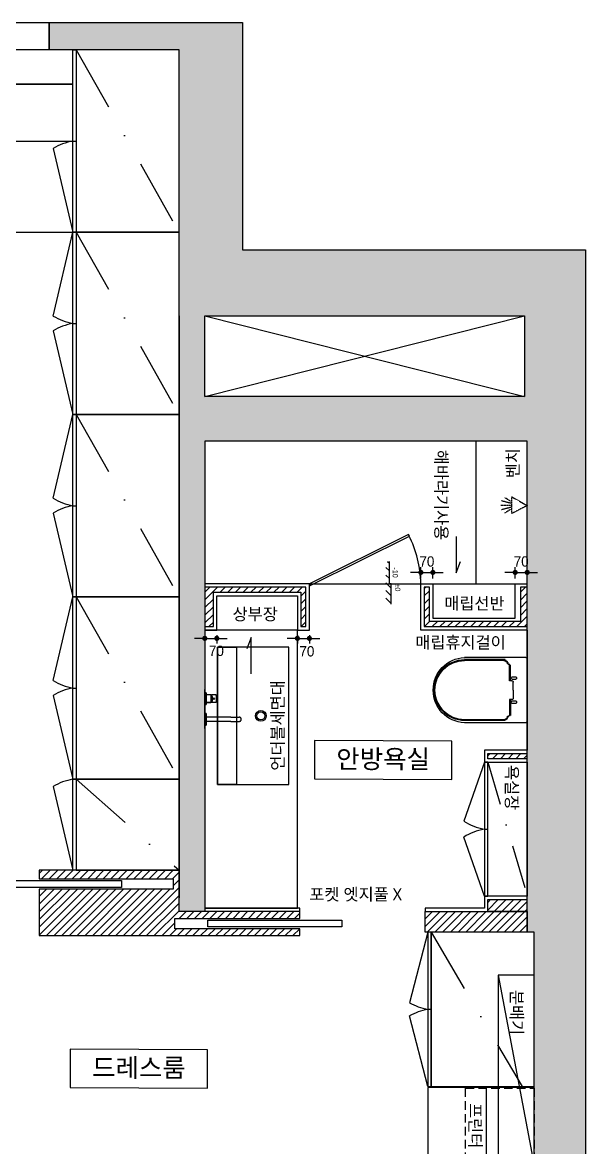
# Model space of a CAD drawing. Header units: millimetres. Extents: x -41292 to 298682, y -22072 to 33155.
# Drawn here: x 34817 to 38100, y 23847 to 30402 of the extents above; entities that cross this region are included whole.
import ezdxf
from ezdxf.enums import TextEntityAlignment as Align

# ---------------------------------------------------------------- set-up
doc = ezdxf.new("R2010")
doc.units = ezdxf.units.MM
for name, pattern in [('( Hidden )', [0.375, 0.25, -0.125]), ('CONT', [2, 1, 1]), ('DASHDOT', [25.4, 12.7, -6.35, 0, -6.35]), ('HID1', [0.375, 0.25, -0.125])]:
    doc.linetypes.add(name, pattern=pattern)
doc.layers.add('000_텍스트_흐리게', color=8, linetype='Continuous', lineweight=0)
for name, color, linetype in [('1점쇄선', 8, 'Continuous'), ('CO-DO-FR', 7, 'Continuous'), ('fur', 6, 'Continuous'), ('건축_해치', 251, 'Continuous'), ('인테리어_가구_제작', 6, 'Continuous'), ('인테리어_기타', 8, 'Continuous'), ('인테리어_도어', 4, 'Continuous'), ('인테리어_벽체', 3, 'Continuous'), ('인테리어_해치_벽체', 8, 'Continuous'), ('평면_가구', 6, 'Continuous'), ('평면_내력벽', 2, 'Continuous'), ('평면_창호', 5, 'Continuous'), ('평면_타이틀', 7, 'Continuous'), ('회사글', 160, 'Continuous')]:
    doc.layers.add(name, color=color, linetype=linetype)
doc.styles.add('LEAD', font='H2HDRM.TTF')
doc.styles.get("Standard").update_dxf_attribs({"font": 'arial.ttf'})
doc.styles.add('맑은 고딕', font='malgun.ttf')
doc.styles.add('맑은고딕', font='malgun.ttf')
doc.dimstyles.new('LEAD-40', dxfattribs={"dimscale": 40, "dimtxt": 2, "dimasz": 1, "dimexe": 1, "dimexo": 1, "dimgap": 1, "dimtad": 1, "dimdec": 0, "dimzin": 0, "dimdsep": 46, "dimlunit": 6, "dimtxsty": 'LEAD', "dimblk": 'DOT', "dimcen": -1, "dimclrd": 256, "dimclre": 256, "dimclrt": 7, "dimadec": 0, "dimazin": 0, "dimtfac": 1, "dimtdec": 0, "dimtix": 1, "dimtmove": 2, "dimatfit": 3, "dimldrblk": 'DOT', "dimfxl": 2, "dimtolj": 1, "dimtzin": 0, "dimarcsym": 0})
pattern_1 = [(45, (-678805.182, 16224.664), (-22.4506403, 22.4506403), [])]

# ---------------------------------------------------------------- blocks, each defined once
blk = doc.blocks.new('A-103')
at = {"layer": '회사글', "color": 8, "linetype": '( Hidden )'}
for p, q in [((0, 0), (88.8, 45.5)), ((88.8, -50.7), (0, 0)), ((88.8, 45.5), (88.8, -50.7)), ((95.5, 10.4), (150.7, 24.6)), ((96.2, 21.6), (130.5, 43.3)), ((93.2, -1.5), (153.5, -1.5)), ((95.5, -13.4), (150.7, -27.6)), ((96.2, -24.6), (130.5, -46.3))]:
    blk.add_line(p, q, dxfattribs=at)
blk = doc.blocks.new('tslsdi')
at = {"layer": '인테리어_가구_제작', "color": 8, "linetype": 'CONT', "ltscale": 200}
for p, q in [((166411.5, 30158.6), (166769, 30158.6)), ((166403.5, 30150.6), (166403.5, 29786.6)), ((166501.6, 30023.6), (166501.6, 30116.1)), ((166506.6, 30023.6), (166506.6, 30121.1)), ((166526.6, 30141.1), (166769, 30141.1)), ((166531.6, 30146.1), (166769, 30146.1)), ((166491.9, 30045.5), (166470.7, 30045.5)), ((166491.9, 30031.6), (166470.7, 30031.6)), ((166493.1, 30023.6), (166506.6, 30023.6)), ((166485.1, 29968.5), (166485.1, 30015.6)), ((166485.1, 29968.5), (166485.1, 29921.5)), ((166491.9, 29905.5), (166470.7, 29905.5)), ((166491.9, 29891.6), (166470.7, 29891.6)), ((166493.1, 29913.5), (166506.6, 29913.5)), ((166501.6, 29913.5), (166501.6, 29821.1)), ((166506.6, 29913.5), (166506.6, 29816.1)), ((166411.5, 29778.6), (166769, 29778.6)), ((166526.6, 29796.1), (166769, 29796.1)), ((166531.6, 29791.1), (166769, 29791.1))]:
    blk.add_line(p, q, dxfattribs=at)
for centre, radius, start, end in [((166411.5, 30150.6), 8, 90, 179.95505), ((166761.5, 29968.6), 190.2, 272.28346, 87.71654), ((166544.6, 30116.1), 30, 90, 179.98797), ((166539.6, 30121.1), 20, 90, 179.98196), ((166769, 29968.6), 177.5, 270, 90), ((166769, 29968.6), 172.5, 270, 90), ((166472.4, 30038.5), 7.18, 103.39065, 256.60935), ((166493.1, 30015.6), 7.99, 90, 180.07624), ((166490.3, 30038.5), 7.18, 283.39065, 76.60935), ((166472.4, 29898.5), 7.18, 103.39065, 256.60935), ((166493.1, 29921.5), 7.99, 179.88342, 270), ((166490.3, 29898.5), 7.18, 283.39065, 76.60935), ((166411.5, 29786.6), 8.01, 180.1339, 270), ((166544.6, 29821), 30, 179.97594, 270), ((166539.6, 29816), 20, 179.96391, 270)]:
    blk.add_arc(centre, radius, start, end, dxfattribs=at)
blk = doc.blocks.new('_Dot')
at = {"color": 0, "linetype": 'ByBlock', "lineweight": -2}
blk.add_line((-0.5, 0), (-1, 0), dxfattribs=at)
at = {"color": 0, "linetype": 'ByBlock', "const_width": 0.5}
blk.add_lwpolyline([(-0.25, 0, 1), (0.25, 0, 1)], format="xyb", close=True, dxfattribs=at)
blk = doc.blocks.new('*D253')
at = {"layer": '1점쇄선', "lineweight": -2, "transparency": 16777216}
for p, q in [((37690, 27161.5), (37690, 27227.4)), ((37760, 27161.5), (37760, 27227.4)), ((37660, 27197.4), (37630, 27197.4)), ((37690, 27197.4), (37760, 27197.4)), ((37790, 27197.4), (37820, 27197.4))]:
    blk.add_line(p, q, dxfattribs=at)
at = {"layer": 'Defpoints', "color": 0, "transparency": 16777216}
for p in [(37760, 27197.4), (37690, 27131.5), (37760, 27131.5)]:
    blk.add_point(p, dxfattribs=at)
at = {"layer": '1점쇄선', "lineweight": -2, "transparency": 16777216, "xscale": 30, "yscale": 30, "zscale": 30}
blk.add_blockref('_Dot', (37690, 27197.4), dxfattribs=at)
at = {"layer": '1점쇄선', "lineweight": -2, "transparency": 16777216, "xscale": 30, "yscale": 30, "zscale": 30, "rotation": 180}
blk.add_blockref('_Dot', (37760, 27197.4), dxfattribs=at)
at = {"layer": '1점쇄선', "color": 7, "transparency": 16777216, "insert": (37725, 27260.8), "char_height": 60, "attachment_point": 5, "style": 'LEAD'}
blk.add_mtext('\\A1;70', dxfattribs=at)
blk = doc.blocks.new('*D254')
at = {"layer": '1점쇄선', "lineweight": -2, "transparency": 16777216}
for p, q in [((37140, 27161.5), (37140, 27227.4)), ((37210, 27161.5), (37210, 27227.4)), ((37110, 27197.4), (37080, 27197.4)), ((37140, 27197.4), (37210, 27197.4)), ((37240, 27197.4), (37270, 27197.4))]:
    blk.add_line(p, q, dxfattribs=at)
at = {"layer": 'Defpoints', "color": 0, "transparency": 16777216}
for p in [(37210, 27197.4), (37140, 27131.5), (37210, 27131.5)]:
    blk.add_point(p, dxfattribs=at)
at = {"layer": '1점쇄선', "lineweight": -2, "transparency": 16777216, "xscale": 30, "yscale": 30, "zscale": 30}
blk.add_blockref('_Dot', (37140, 27197.4), dxfattribs=at)
at = {"layer": '1점쇄선', "lineweight": -2, "transparency": 16777216, "xscale": 30, "yscale": 30, "zscale": 30, "rotation": 180}
blk.add_blockref('_Dot', (37210, 27197.4), dxfattribs=at)
at = {"layer": '1점쇄선', "color": 7, "transparency": 16777216, "insert": (37175, 27260.8), "char_height": 60, "attachment_point": 5, "style": 'LEAD'}
blk.add_mtext('\\A1;70', dxfattribs=at)
blk = doc.blocks.new('*D245')
at = {"layer": '1점쇄선', "lineweight": -2, "transparency": 16777216}
for p, q in [((36390, 26813.1), (36360, 26813.1)), ((36420, 26831.5), (36420, 26783.1)), ((36420, 26813.1), (36490, 26813.1)), ((36490, 26831.5), (36490, 26783.1)), ((36520, 26813.1), (36550, 26813.1))]:
    blk.add_line(p, q, dxfattribs=at)
at = {"layer": 'Defpoints', "color": 0, "transparency": 16777216}
for p in [(36420, 26861.5), (36490, 26861.5), (36490, 26813.1)]:
    blk.add_point(p, dxfattribs=at)
at = {"layer": '1점쇄선', "lineweight": -2, "transparency": 16777216, "xscale": 30, "yscale": 30, "zscale": 30}
blk.add_blockref('_Dot', (36420, 26813.1), dxfattribs=at)
at = {"layer": '1점쇄선', "lineweight": -2, "transparency": 16777216, "xscale": 30, "yscale": 30, "zscale": 30, "rotation": 180}
blk.add_blockref('_Dot', (36490, 26813.1), dxfattribs=at)
at = {"layer": '1점쇄선', "color": 7, "transparency": 16777216, "insert": (36475.3, 26737.3), "char_height": 60, "attachment_point": 5, "style": 'LEAD'}
blk.add_mtext('\\A1;70', dxfattribs=at)
blk = doc.blocks.new('*D246')
at = {"layer": '1점쇄선', "lineweight": -2, "transparency": 16777216}
for p, q in [((35850, 26813.1), (35820, 26813.1)), ((35880, 26831.5), (35880, 26783.1)), ((35880, 26813.1), (35950, 26813.1)), ((35950, 26831.5), (35950, 26783.1)), ((35980, 26813.1), (36010, 26813.1))]:
    blk.add_line(p, q, dxfattribs=at)
at = {"layer": 'Defpoints', "color": 0, "transparency": 16777216}
for p in [(35880, 26861.5), (35950, 26861.5), (35950, 26813.1)]:
    blk.add_point(p, dxfattribs=at)
at = {"layer": '1점쇄선', "lineweight": -2, "transparency": 16777216, "xscale": 30, "yscale": 30, "zscale": 30}
blk.add_blockref('_Dot', (35880, 26813.1), dxfattribs=at)
at = {"layer": '1점쇄선', "lineweight": -2, "transparency": 16777216, "xscale": 30, "yscale": 30, "zscale": 30, "rotation": 180}
blk.add_blockref('_Dot', (35950, 26813.1), dxfattribs=at)
at = {"layer": '1점쇄선', "color": 7, "transparency": 16777216, "insert": (35947.8, 26740.2), "char_height": 60, "attachment_point": 5, "style": 'LEAD'}
blk.add_mtext('\\A1;70', dxfattribs=at)

msp = doc.modelspace()

# ---------------------------------------------------------------- hatches: boundary and pattern name
at = {"layer": '건축_해치'}
h = msp.add_hatch(color=8, dxfattribs=at)
h.dxf.hatch_style = 1
h.paths.add_polyline_path([(35880, 28691.55), (37745, 28691.55), (37745, 28221.55), (35880, 28221.55)], flags=16)
h.paths.add_polyline_path([(35730, 25221.55), (35730, 30241.55), (35730, 30241.55), (35730, 30241.55), (34972, 30241.55), (34972, 30401.55), (36100, 30401.55), (36100, 29076.55), (38100, 29076.55), (38100, 22241.55), (37800, 22241.55), (37800, 25101.55), (37760, 25101.55), (37760, 27961.55), (35880, 27961.55), (35880, 25221.55)])
at = {"layer": '인테리어_도어', "linetype": 'Continuous'}
h = msp.add_hatch(dxfattribs=at)
h.set_pattern_fill('ANSI31', color=8, scale=10, angle=270)
h.set_pattern_definition([(315, (56381.65, 13887.398), (22.45064, 22.45064), [])])
h.paths.add_polyline_path([(36966.45, 27131.55), (36966.45, 27012.69), (36935.66, 27012.69), (36935.66, 27261.55), (36956.45, 27261.55), (36956.45, 27131.55)])
at = {"layer": '인테리어_해치_벽체', "linetype": 'Continuous'}
h = msp.add_hatch(dxfattribs=at)
h.set_pattern_fill('ANSI31', color=256, scale=10)
h.set_pattern_definition(pattern_1)
h.paths.add_polyline_path([(37760, 25291.55), (37530, 25291.55), (37530, 25221.55), (37760, 25221.55)])
h.paths.add_polyline_path([(37760, 26141.55), (37530, 26141.55), (37530, 26111.55), (37760, 26111.55)])
h.paths.add_polyline_path([(35930, 27081.55), (36440, 27081.55), (36440, 26881.55), (36470, 26881.55), (36470, 27111.55), (35880, 27111.55), (35880, 26881.55), (35930, 26881.55)])
h.paths.add_polyline_path([(37190, 27111.55), (37160, 27111.55), (37160, 26881.55), (37760, 26881.55), (37760, 27111.55), (37720, 27111.55), (37720, 26911.55), (37190, 26911.55)])
h = msp.add_hatch(dxfattribs=at)
h.set_pattern_fill('ANSI31', color=256, scale=10)
h.set_pattern_definition(pattern_1)
h.paths.add_polyline_path([(35730, 25221.55), (35730, 25461.55), (34915, 25461.55), (34915, 25411.55), (35695, 25411.55), (35695, 25351.55), (34915, 25351.55), (34915, 25081.55), (36435, 25081.55), (36435, 25121.55), (35705, 25121.55), (35705, 25181.55), (36435, 25181.55), (36435, 25221.55)])
h.paths.add_polyline_path([(32370, 25301.55), (32370, 25461.55), (34065, 25461.55), (34065, 25101.55), (34020, 25101.55), (34020, 25301.55)])
h = msp.add_hatch(dxfattribs=at)
h.set_pattern_fill('ANSI31', color=256, scale=10)
h.set_pattern_definition(pattern_1)
h.paths.add_polyline_path([(37760, 25101.55), (37165, 25101.55), (37165, 25221.55), (37760, 25221.55)])

# ---------------------------------------------------------------- linework, layer by layer
at = {"layer": 'CO-DO-FR', "linetype": 'Continuous'}
msp.add_line((37590, 24851.55), (37800, 23741.55), dxfattribs=at)
for points in [[(34613.69, 25401.55), (35393.69, 25401.55), (35393.69, 25361.55), (34613.69, 25361.55)], [(35898.42, 25171.55), (36678.42, 25171.55), (36678.42, 25131.55), (35898.42, 25131.55)]]:
    msp.add_lwpolyline(points, close=True, dxfattribs=at)
msp.add_lwpolyline([(37800, 24851.55), (37590, 24851.55), (37590, 23741.55), (37800, 23741.55), (37800, 24851.55)], dxfattribs=at)
at = {"layer": '인테리어_가구_제작', "color": 1, "linetype": 'DASHDOT', "ltscale": 30}
for p, q in [((35130.5, 30241.55), (35730, 29179.32)), ((35130.5, 29179.32), (35730, 28117.1)), ((35130.5, 28117.1), (35730, 27054.88)), ((35130.5, 27054.88), (35730, 25992.66)), ((35130.5, 25992.66), (35730, 25461.55)), ((37200, 25101.55), (37730, 24201.55))]:
    msp.add_line(p, q, dxfattribs=at)
at = {"layer": '인테리어_가구_제작', "color": 8}
for p, q in [((34995.77, 29667.3), (35110.5, 29179.32)), ((34995.77, 28691.35), (35110.5, 29179.32)), ((34995.77, 28605.08), (35110.5, 28117.1)), ((34995.77, 27629.13), (35110.5, 28117.1)), ((34995.77, 27542.85), (35110.5, 27054.88)), ((34995.77, 26566.9), (35110.5, 27054.88)), ((34995.77, 26480.63), (35110.5, 25992.66)), ((34995.77, 25949.52), (35110.5, 25461.55)), ((37180, 25101.55), (37072.97, 24690.17)), ((37180, 24201.55), (37072.97, 24612.92))]:
    msp.add_line(p, q, dxfattribs=at)
at = {"layer": '인테리어_가구_제작', "color": 1, "linetype": 'DASHDOT', "ltscale": 20}
msp.add_line((37530, 26091.55), (37760, 25311.55), dxfattribs=at)
at = {"layer": '인테리어_가구_제작', "color": 8}
for centre, start, end in [((35169.39, 29379.66), 100.094091, 121.115417), ((35169.39, 28978.99), 238.884583, 259.905909), ((35169.39, 28317.44), 100.094091, 121.115417), ((35169.39, 27916.76), 238.884583, 259.905909), ((35169.39, 27255.22), 100.094091, 121.115417), ((35169.39, 26854.54), 238.884583, 259.905909), ((35169.39, 26192.99), 100.094091, 121.115417), ((35169.39, 25661.88), 100.094091, 121.115417), ((37238.89, 24982.32), 240.407222, 259.905909), ((37238.89, 24320.77), 100.094091, 119.592778)]:
    msp.add_arc(centre, 335.97, start, end, dxfattribs=at)
at = {"layer": '인테리어_기타'}
for p, q in [((31387, 29179.32), (35130.5, 29179.32)), ((37210, 27131.55), (37690, 27131.55))]:
    msp.add_line(p, q, dxfattribs=at)
msp.add_lwpolyline([(37460, 27961.55), (37460, 27131.55), (37760, 27131.55), (37760, 27961.55), (37460, 27961.55)], dxfattribs=at)
at = {"layer": '인테리어_도어', "color": 8, "linetype": 'Continuous'}
for p, q in [((36956.45, 27131.55), (36956.45, 27261.55)), ((36490, 27131.55), (37140, 27131.55)), ((36966.45, 27131.55), (36956.45, 27131.55)), ((36966.45, 27012.69), (36966.45, 27131.55))]:
    msp.add_line(p, q, dxfattribs=at)
at = {"layer": '인테리어_도어', "linetype": 'Continuous'}
msp.add_lwpolyline([(37072.71, 27407.69), (37067.37, 27418.44), (36490, 27131.55), (36495.34, 27120.8)], close=True, dxfattribs=at)
msp.add_arc((36489.36, 27119.31), 650.75, 1.077473, 26.834385, dxfattribs=at)
at = {"layer": '인테리어_벽체', "color": 8, "linetype": 'HID1', "ltscale": 200}
msp.add_lwpolyline([(37800, 24191.55), (37800, 23691.55), (37400, 23691.55), (37400, 24191.55), (37800, 24191.55)], dxfattribs=at)
at = {"layer": '평면_가구'}
for p, q in [((35110.5, 29710.43), (35130.5, 29710.43)), ((35110.5, 28648.21), (35130.5, 28648.21)), ((35110.5, 27585.99), (35130.5, 27585.99)), ((35110.5, 26523.77), (35130.5, 26523.77)), ((35880, 26287.55), (35880, 26515.55)), ((35880, 26495.05), (35880, 26428.05)), ((35887.5, 26495.55), (35880.5, 26495.55)), ((35888, 26495.05), (35888, 26428.05)), ((35914.5, 26484.05), (35888, 26484.05)), ((35915, 26483.55), (35915, 26439.55)), ((35918.5, 26484.05), (35918.5, 26481.94)), ((35946.33, 26484.05), (35918.5, 26484.05)), ((35887.5, 26427.55), (35880.5, 26427.55)), ((35880.5, 26427.55), (35887.5, 26427.55)), ((35914.5, 26439.05), (35888, 26439.05)), ((35888, 26439.05), (35914.5, 26439.05)), ((35918.5, 26441.15), (35918.5, 26439.05)), ((35946.33, 26439.05), (35918.5, 26439.05)), ((35880, 26375.05), (35880, 26308.05)), ((35887.5, 26375.55), (35880.5, 26375.55)), ((35880.5, 26375.55), (35887.5, 26375.55)), ((35888, 26375.05), (35888, 26308.05)), ((36031, 26353.55), (35888, 26353.55)), ((36031, 26353.55), (36080.82, 26353.55)), ((35887.5, 26307.55), (35880.5, 26307.55)), ((35880.5, 26307.55), (35887.5, 26307.55)), ((36031, 26329.55), (35888, 26329.55)), ((36031, 26329.55), (36080.82, 26329.55)), ((37510, 26091.55), (37390.28, 25747.75)), ((35110.5, 25992.66), (35130.5, 25992.66)), ((37510, 25701.55), (37530, 25701.55)), ((37510, 25311.55), (37390.28, 25655.34)), ((37200, 24651.55), (37180, 24651.55))]:
    msp.add_line(p, q, dxfattribs=at)
for points in [[(35730, 30241.55), (31387, 30241.55), (31387, 30041.55), (35110.5, 30041.55), (35110.5, 30241.55)], [(37345.06, 27406.35), (37345.06, 27194.09), (37371.02, 27260.62)], [(36150.63, 26605.6), (36150.63, 26817.86), (36124.67, 26751.34)]]:
    msp.add_lwpolyline(points, dxfattribs=at)
for points in [[(35110.5, 30241.55), (35130.5, 30241.55), (35130.5, 29179.32), (35110.5, 29179.32)], [(35130.5, 29179.32), (35730, 29179.32), (35730, 30241.55), (35130.5, 30241.55)], [(35110.5, 30041.55), (34213.75, 30041.55), (34213.75, 29710.43), (35110.5, 29710.43)], [(35110.5, 29179.32), (35130.5, 29179.32), (35130.5, 28117.1), (35110.5, 28117.1)], [(35130.5, 28117.1), (35730, 28117.1), (35730, 29179.32), (35130.5, 29179.32)], [(35110.5, 28117.1), (35130.5, 28117.1), (35130.5, 27054.88), (35110.5, 27054.88)], [(35130.5, 27054.88), (35730, 27054.88), (35730, 28117.1), (35130.5, 28117.1)], [(35110.5, 27054.88), (35130.5, 27054.88), (35130.5, 25992.66), (35110.5, 25992.66)], [(35130.5, 25992.66), (35730, 25992.66), (35730, 27054.88), (35130.5, 27054.88)], [(35880, 25241.55), (36420, 25241.55), (36420, 26861.55), (35880, 26861.55)], [(36064.54, 26761.55), (36064.54, 25961.55), (35954.54, 25961.55), (35954.54, 26761.55)], [(36370, 25961.55), (36370, 26761.55), (35954.54, 26761.55), (35954.54, 25961.55)], [(37510, 25311.55), (37530, 25311.55), (37530, 26091.55), (37510, 26091.55)], [(37530, 26091.55), (37760, 26091.55), (37760, 25311.55), (37530, 25311.55)], [(35110.5, 25992.66), (35130.5, 25992.66), (35130.5, 25461.55), (35110.5, 25461.55)], [(35130.5, 25461.55), (35730, 25461.55), (35730, 25992.66), (35130.5, 25992.66)], [(37180, 24201.55), (37200, 24201.55), (37200, 25101.55), (37180, 25101.55)], [(37800, 25101.55), (37200, 25101.55), (37200, 24201.55), (37800, 24201.55)], [(37800, 24196.9), (37520, 24196.9), (37520, 23136.55), (37800, 23136.55)]]:
    msp.add_lwpolyline(points, close=True, dxfattribs=at)
msp.add_lwpolyline([(37800, 22736.55), (37800, 24196.9), (37180, 24196.9), (37180, 23636.55, -0.4142136), (36980, 23436.55), (35945, 23436.55), (35945, 22686.55), (37800, 22686.55)], format="xyb", dxfattribs=at)
for centre, radius in [((35932.5, 26461.55), 4.25), ((35932.5, 26461.55), 4), ((36206.94, 26361.55), 31.5), ((36206.94, 26361.55), 31.5), ((36206.94, 26361.55), 23.5), ((36206.94, 26361.55), 23.5)]:
    msp.add_circle(centre, radius, dxfattribs=at)
for centre, radius, start, end in [((35880.5, 26495.05), 0.5, 90, 180), ((35887.5, 26495.05), 0.5, 0, 90), ((35914.5, 26483.55), 0.5, 0, 90), ((35915.5, 26481.79), 0.5, 88.157971, 180), ((35914.87, 26462.3), 20, 73.781311, 88.157971), ((35914.87, 26462.3), 20, 73.824246, 88.157971), ((35946.33, 26483.25), 0.8, 1.967001, 90), ((35314.49, 26461.55), 633.01, 358.032999, 1.967001), ((35880.5, 26428.05), 0.5, 180, 270), ((35887.5, 26428.05), 0.5, 270, 0), ((35914.5, 26439.55), 0.5, 270, 0), ((35915.5, 26441.3), 0.5, 180, 271.842029), ((35914.87, 26460.79), 20, 271.842029, 286.218684), ((35914.87, 26460.79), 20, 271.842029, 286.175749), ((35946.33, 26439.85), 0.8, 270, 358.032999), ((35880.5, 26375.05), 0.5, 90, 180), ((35887.5, 26375.05), 0.5, 0, 90), ((36080.83, 26341.55), 12, 89.891475, 90), ((35880.5, 26308.05), 0.5, 180, 270), ((35887.5, 26308.05), 0.5, 270, 0), ((36080.83, 26341.55), 12, 270, 270.096168), ((37568.89, 26032.32), 335.97, 237.88626, 259.905909), ((37568.89, 25370.77), 335.97, 100.094091, 122.11374)]:
    msp.add_arc(centre, radius, start, end, dxfattribs=at)
for centre, major_axis, ratio, start_param, end_param in [((35918.5, 26461.55), (0, 22.5), 0.3057307, -3.1415927, 0), ((35918.47, 26461.55), (0, 21), 0.305735, 3.1469292, 6.2778487)]:
    msp.add_ellipse(centre, major_axis=major_axis, ratio=ratio, start_param=start_param, end_param=end_param, dxfattribs=at)
for points, knots in [([(36092.86, 26341.55), (36092.86, 26342.33), (36092.7, 26343.91), (36092.01, 26346.17), (36090.89, 26348.26), (36089.38, 26350.09), (36087.55, 26351.59), (36085.45, 26352.71), (36083.19, 26353.39), (36081.61, 26353.55), (36080.82, 26353.55)], [0, 0, 0, 0, 0.1249911, 0.2499933, 0.3749907, 0.4999922, 0.6249932, 0.7499952, 0.8749974, 1, 1, 1, 1]), ([(36080.82, 26329.55), (36081.61, 26329.55), (36083.19, 26329.7), (36085.45, 26330.38), (36087.55, 26331.5), (36089.38, 26333), (36090.89, 26334.83), (36092.01, 26336.92), (36092.7, 26339.19), (36092.86, 26340.76), (36092.86, 26341.55)], [0, 0, 0, 0, 0.1250017, 0.2500031, 0.3750043, 0.5000045, 0.6250052, 0.7500018, 0.875007, 1, 1, 1, 1])]:
    msp.add_open_spline(points, degree=3, knots=knots, dxfattribs=at)
at = {"layer": '평면_내력벽', "color": 8}
for p, q in [((35880, 28691.55), (37745, 28221.55)), ((35880, 28221.55), (37745, 28691.55))]:
    msp.add_line(p, q, dxfattribs=at)
at = {"layer": '평면_내력벽'}
msp.add_line((35880, 28221.55), (35880, 28691.55), dxfattribs=at)
for points in [[(35730, 25221.55), (35730, 30241.55), (35730, 30241.55), (35730, 30241.55), (34972, 30241.55), (34972, 30401.55), (36100, 30401.55), (36100, 29076.55), (38100, 29076.55), (38100, 22241.55), (37800, 22241.55), (37800, 25101.55), (37760, 25101.55), (37760, 27961.55), (35880, 27961.55), (35880, 25221.55), (35730, 25221.55)], [(35880, 26861.55), (35950, 26861.55), (35950, 27061.55), (36420, 27061.55), (36420, 26861.55), (36490, 26861.55), (36490, 27131.55), (35880, 27131.55)], [(37760, 26861.55), (37140, 26861.55), (37140, 27131.55), (37210, 27131.55), (37210, 26931.55), (37690, 26931.55), (37690, 27131.55), (37760, 27131.55)], [(37760, 26861.55), (37760, 26161.55), (37510, 26161.55), (37510, 26091.55), (37760, 26091.55), (37760, 25311.55), (37510, 25311.55), (37510, 25241.55), (37165, 25241.55), (37165, 25221.55)], [(36435, 25221.55), (36435, 25241.55), (35880, 25241.55)]]:
    msp.add_lwpolyline(points, dxfattribs=at)
for points in [[(35880, 28691.55), (37745, 28691.55), (37745, 28221.55), (35880, 28221.55)], [(37510, 25221.55), (37510, 25221.55)]]:
    msp.add_lwpolyline(points, close=True, dxfattribs=at)
at = {"layer": '평면_창호', "color": 4}
msp.add_lwpolyline([(31752, 30401.55), (34972, 30401.55), (34972, 30241.55), (31752, 30241.55), (31752, 30401.55)], dxfattribs=at)
at = {"layer": '평면_타이틀', "color": 3, "linetype": 'Continuous'}
for points in [[(35730, 28691.55), (35730, 25301.55)], [(37760, 26111.55), (37530, 26111.55), (37530, 26141.55), (37760, 26141.55)], [(35730, 25221.55), (35730, 25461.55), (34915, 25461.55), (34915, 25411.55), (35695, 25411.55), (35695, 25351.55), (34915, 25351.55), (34915, 25081.55), (36435, 25081.55), (36435, 25121.55), (35705, 25121.55), (35705, 25181.55), (36435, 25181.55), (36435, 25221.55), (35730, 25221.55)], [(37760, 25221.55), (37530, 25221.55), (37530, 25291.55), (37760, 25291.55)]]:
    msp.add_lwpolyline(points, dxfattribs=at)
for points in [[(35880, 27111.55), (35880, 26881.55), (35930, 26881.55), (35930, 27081.55), (36440, 27081.55), (36440, 26881.55), (36470, 26881.55), (36470, 27111.55)], [(37190, 27111.55), (37160, 27111.55), (37160, 26881.55), (37760, 26881.55), (37760, 27111.55), (37720, 27111.55), (37720, 26911.55), (37190, 26911.55)], [(36519.82, 25995.12), (37319.7, 25990.59), (37319.7, 26213.53), (36519.82, 26218.06)], [(37760, 25101.55), (37165, 25101.55), (37165, 25221.55), (37760, 25221.55)], [(35095.81, 24196.34), (35895.68, 24191.81), (35895.68, 24414.75), (35095.81, 24419.28)]]:
    msp.add_lwpolyline(points, close=True, dxfattribs=at)

# ---------------------------------------------------------------- block references
at = {"color": 20, "xscale": -1}
msp.add_blockref('tslsdi', (204163.52, -3457), dxfattribs=at)
at = {"layer": 'fur', "color": 252, "linetype": '( Hidden )', "ltscale": 400, "rotation": 179.9999999999999}
msp.add_blockref('A-103', (37760, 27586.55), dxfattribs=at)

# ---------------------------------------------------------------- texts
at = {"layer": '000_텍스트_흐리게', "style": '맑은 고딕'}
for s, rotation, p in [('해바라기사용', 270, (37294.43, 27912.19)), ('벤치', 90, (37641, 27746.35)), ('언더볼세면대', 90, (36269.94, 26042.13)), ('욕실장', 270, (37705.75, 26075.35)), ('분배기', 270, (37733.89, 24764.63))]:
    msp.add_text(s, height=70, rotation=rotation, dxfattribs=at).set_placement(p, align=Align.TOP_LEFT)
for s, p in [('매립휴지걸이', (37107.32, 26824.66)), ('포켓 엣지풀 X', (36489.45, 25356.42))]:
    msp.add_text(s, height=70, dxfattribs=at).set_placement(p, align=Align.TOP_LEFT)
at = {"layer": '인테리어_기타', "style": '맑은 고딕'}
msp.add_text('프린터', height=70, rotation=270, dxfattribs=at).set_placement((37492.49, 24105.45), align=Align.TOP_LEFT)
at = {"layer": '인테리어_도어', "color": 8, "linetype": 'Continuous'}
for s, p in [('-10', (36975.8, 27226.62)), ('±0', (36990.24, 27132.7))]:
    msp.add_text(s, height=30, rotation=270, dxfattribs=at).set_placement(p)
at = {"layer": '평면_가구', "style": '맑은 고딕'}
for s, p in [('매립선반', (37276.17, 27052.04)), ('상부장', (36041.9, 26989.52))]:
    msp.add_text(s, height=70, dxfattribs=at).set_placement(p, align=Align.TOP_LEFT)
at = {"layer": '평면_타이틀', "color": 3, "linetype": 'Continuous', "char_height": 108.75, "width": 840.0878, "attachment_point": 5, "style": '맑은고딕'}
for s, insert in [('안방욕실', (36919.76, 26104.33)), ('드레스룸', (35495.74, 24305.55))]:
    msp.add_mtext(s, dxfattribs=dict(at, insert=insert))

# ---------------------------------------------------------------- dimensions: what is measured, and where the dimension line sits
at = {"layer": '1점쇄선'}
for base, p1, p2, picture, middle in [((37210, 27197.37), (37140, 27131.55), (37210, 27131.55), '*D254', (37175, 27260.77)), ((37760, 27197.37), (37690, 27131.55), (37760, 27131.55), '*D253', (37725, 27260.77))]:
    dim = msp.add_linear_dim(base=base, p1=p1, p2=p2, dimstyle='LEAD-40', override={"dimscale": 30}, dxfattribs=at)
    dim.commit()
    dim.dimension.update_dxf_attribs({"geometry": picture, "text_midpoint": middle})
for base, p1, p2, picture, middle in [((35950, 26813.11), (35880, 26861.55), (35950, 26861.55), '*D246', (35947.8, 26740.23)), ((36490, 26813.11), (36420, 26861.55), (36490, 26861.55), '*D245', (36475.26, 26737.34))]:
    dim = msp.add_linear_dim(base=base, p1=p1, p2=p2, dimstyle='LEAD-40', override={"dimscale": 30}, dxfattribs=at)
    dim.commit()
    dim.dimension.update_dxf_attribs({"geometry": picture, "text_midpoint": middle, "dimtype": 160})

doc.saveas('drawing.dxf')
